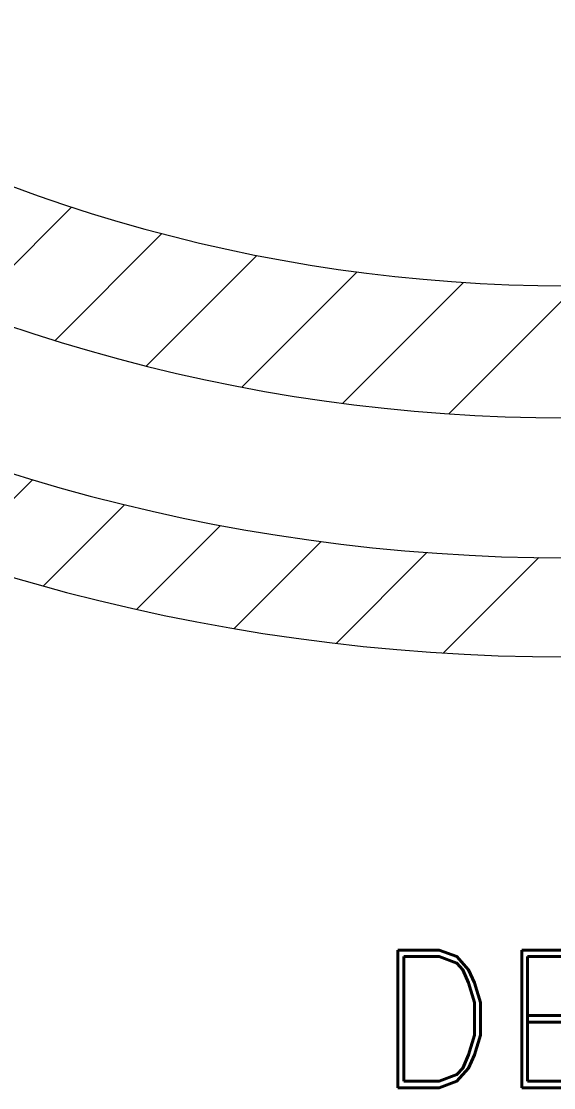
# Model space of a CAD drawing. Extents: x 174420 to 213214, y -41877 to -13498.
# Drawn here: x 195733 to 196023, y -26063 to -25482 of the extents above; entities that cross this region are included whole.
import ezdxf

# ---------------------------------------------------------------- set-up
doc = ezdxf.new("R2010")
doc.units = 0
doc.header["$LTSCALE"] = 500
doc.header["$MEASUREMENT"] = 0
doc.layers.get('0').update_dxf_attribs({"linetype": 'CONTINUOUS', "lineweight": 9})
doc.layers.add('COTAS', color=2, linetype='CONTINUOUS', lineweight=9)
doc.layers.add('FIBRA', color=3, linetype='CONTINUOUS', lineweight=20)
doc.styles.add('ROMAND', font='romand')

# ---------------------------------------------------------------- blocks, each defined once
blk = doc.blocks.new('*X11')
at = {"color": 0}
for p, q in [((-775.58, 2989.76), (-728.45, 3036.89)), ((-735.98, 2976.33), (-687.46, 3024.85)), ((-694.55, 2964.72), (-644.34, 3014.94)), ((-651.11, 2955.13), (-598.81, 3007.43)), ((-605.43, 2947.78), (-550.53, 3002.68)), ((-557.19, 2942.99), (-499.01, 3001.16)), ((-782.12, 2877.16), (-746.21, 2913.07)), ((-741.38, 2864.86), (-704.48, 2901.77)), ((-698.95, 2854.26), (-660.86, 2892.35)), ((-654.67, 2845.51), (-615.16, 2885.02)), ((-608.33, 2838.81), (-567.11, 2880.04)), ((-559.69, 2834.42), (-516.35, 2877.76))]:
    blk.add_line(p, q, dxfattribs=at)
blk = doc.blocks.new('*X10')
at = {"color": 0}
for p, q in [((-775.58, 2989.76), (-728.45, 3036.89)), ((-735.98, 2976.33), (-687.46, 3024.85)), ((-694.55, 2964.72), (-644.34, 3014.94)), ((-651.11, 2955.13), (-598.81, 3007.43)), ((-605.43, 2947.78), (-550.53, 3002.68)), ((-557.19, 2942.99), (-499.01, 3001.16)), ((-782.12, 2877.16), (-746.21, 2913.07)), ((-741.38, 2864.86), (-704.48, 2901.77)), ((-698.95, 2854.26), (-660.86, 2892.35)), ((-654.67, 2845.51), (-615.16, 2885.02)), ((-608.33, 2838.81), (-567.11, 2880.04)), ((-559.69, 2834.42), (-516.35, 2877.76))]:
    blk.add_line(p, q, dxfattribs=at)
blk = doc.blocks.new('*X9')
at = {"color": 0}
for p, q in [((-775.58, 2989.76), (-728.45, 3036.89)), ((-735.98, 2976.33), (-687.46, 3024.85)), ((-694.55, 2964.72), (-644.34, 3014.94)), ((-651.11, 2955.13), (-598.81, 3007.43)), ((-605.43, 2947.78), (-550.53, 3002.68)), ((-557.19, 2942.99), (-499.01, 3001.16)), ((-782.12, 2877.16), (-746.21, 2913.07)), ((-741.38, 2864.86), (-704.48, 2901.77)), ((-698.95, 2854.26), (-660.86, 2892.35)), ((-654.67, 2845.51), (-615.16, 2885.02)), ((-608.33, 2838.81), (-567.11, 2880.04)), ((-559.69, 2834.42), (-516.35, 2877.76))]:
    blk.add_line(p, q, dxfattribs=at)

msp = doc.modelspace()

# ---------------------------------------------------------------- linework, layer by layer
at = {"lineweight": 9}
for radius, start in [(869.52, 205.32749), (941.52, 206.51851), (1017.72, 207.59013)]:
    msp.add_arc((196029.67, -24756.77), radius, start, 270, dxfattribs=at)
at = {"layer": 'FIBRA', "lineweight": 9}
msp.add_arc((196029.67, -24756.77), 1071.72, 207.78183, 270, dxfattribs=at)

# ---------------------------------------------------------------- block references
at = {"layer": 'COTAS', "lineweight": 9, "xscale": 1.2, "yscale": 1.2, "zscale": 1.2}
for name in ['*X11', '*X10', '*X9']:
    msp.add_blockref(name, (196634.15, -29227.69), dxfattribs=at)

# ---------------------------------------------------------------- texts
at = {"layer": 'COTAS', "lineweight": 9, "style": 'ROMAND'}
msp.add_text('DETALLE JUNTA Y PLATINA DE SEPARACION ', height=75, dxfattribs=at).set_placement((195924.91, -26063.16))

doc.saveas('drawing.dxf')
